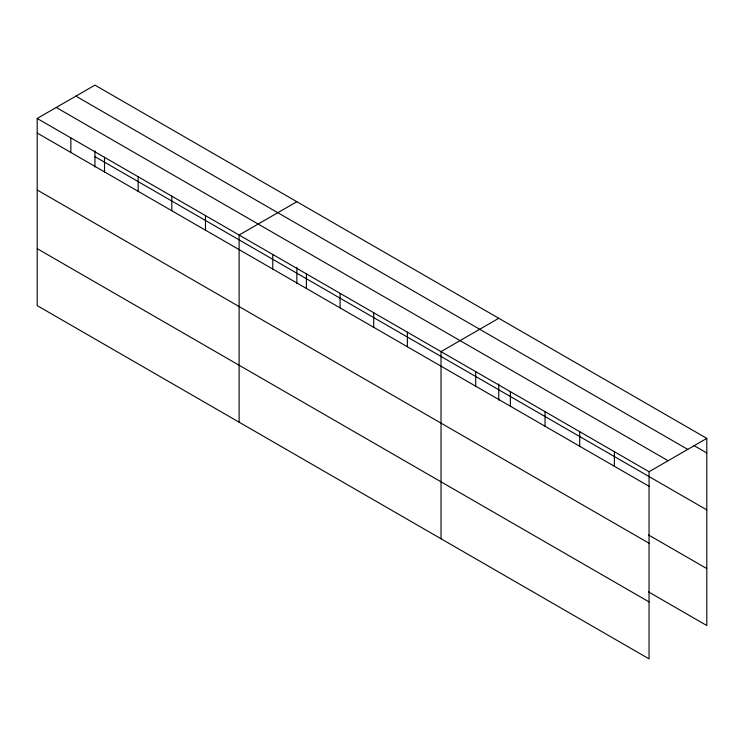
<?xml version="1.0" encoding="UTF-8"?>
<svg xmlns="http://www.w3.org/2000/svg" width="744" height="744" viewBox="0 0 744 744"><rect width="100%" height="100%" fill="white"/><g stroke="black" fill="none" stroke-linecap="round" stroke-linejoin="round"><path stroke-width="1.12" d="M498.768 383.988L498.768 400.151M37.2 118.463L649.056 471.724L649.056 658.868L37.2 305.617L37.2 118.463L94.944 85.132L706.8 438.383L706.8 625.537L648.35 591.787M296.856 201.708L239.112 235.039L239.112 422.192M498.768 318.274L441.025 351.614L441.025 538.768M649.056 471.724L706.8 438.383M693.919 445.517L706.8 452.947M75.888 96.134L687.744 449.385M56.256 107.471L668.112 460.722M94.944 156.649L706.8 509.9M37.2 133.037L649.056 486.288M648.35 534.834L706.8 568.583M37.2 189.99L649.056 543.241M37.2 248.663L649.056 601.915M614.386 451.701L614.386 466.265M579.716 431.687L579.716 446.251M545.045 411.664L545.045 426.238M510.375 391.651L510.375 406.215M475.695 371.628L475.695 386.201M407.377 332.187L407.377 346.751M373.721 312.759L373.721 327.323M340.073 293.331L340.073 307.895M306.416 273.894L306.416 288.467M296.856 267.412L296.856 283.576M272.769 254.467L272.769 269.04M205.465 215.611L205.465 230.175M171.808 196.184L171.808 210.747M138.161 176.756L138.161 191.32M104.504 157.328L104.504 171.892M94.944 150.837L94.944 167M70.857 137.9L70.857 152.464"/></g></svg>
